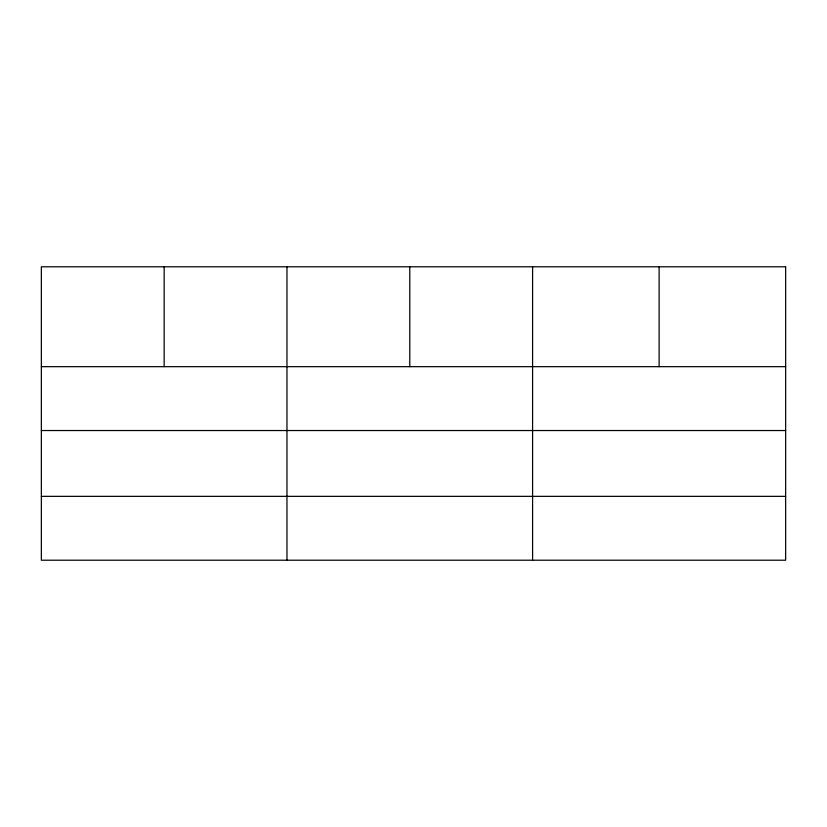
<?xml version="1.0" encoding="UTF-8"?>
<svg xmlns="http://www.w3.org/2000/svg" width="827" height="827" viewBox="0 0 827 827"><rect width="100%" height="100%" fill="white"/><g stroke="black" fill="none" stroke-linecap="round" stroke-linejoin="round"><path stroke-width="1.24" d="M41.35 366.671L785.65 366.671M41.35 430.536L785.65 430.536M41.35 496.345L785.65 496.345M659.119 266.79L659.119 366.671M532.588 266.79L532.588 560.21M409.778 266.79L409.778 366.671M286.969 266.79L286.969 560.21M164.16 266.79L164.16 366.671M785.65 266.79L41.35 266.79L41.35 560.21L785.65 560.21L785.65 266.79"/></g></svg>
